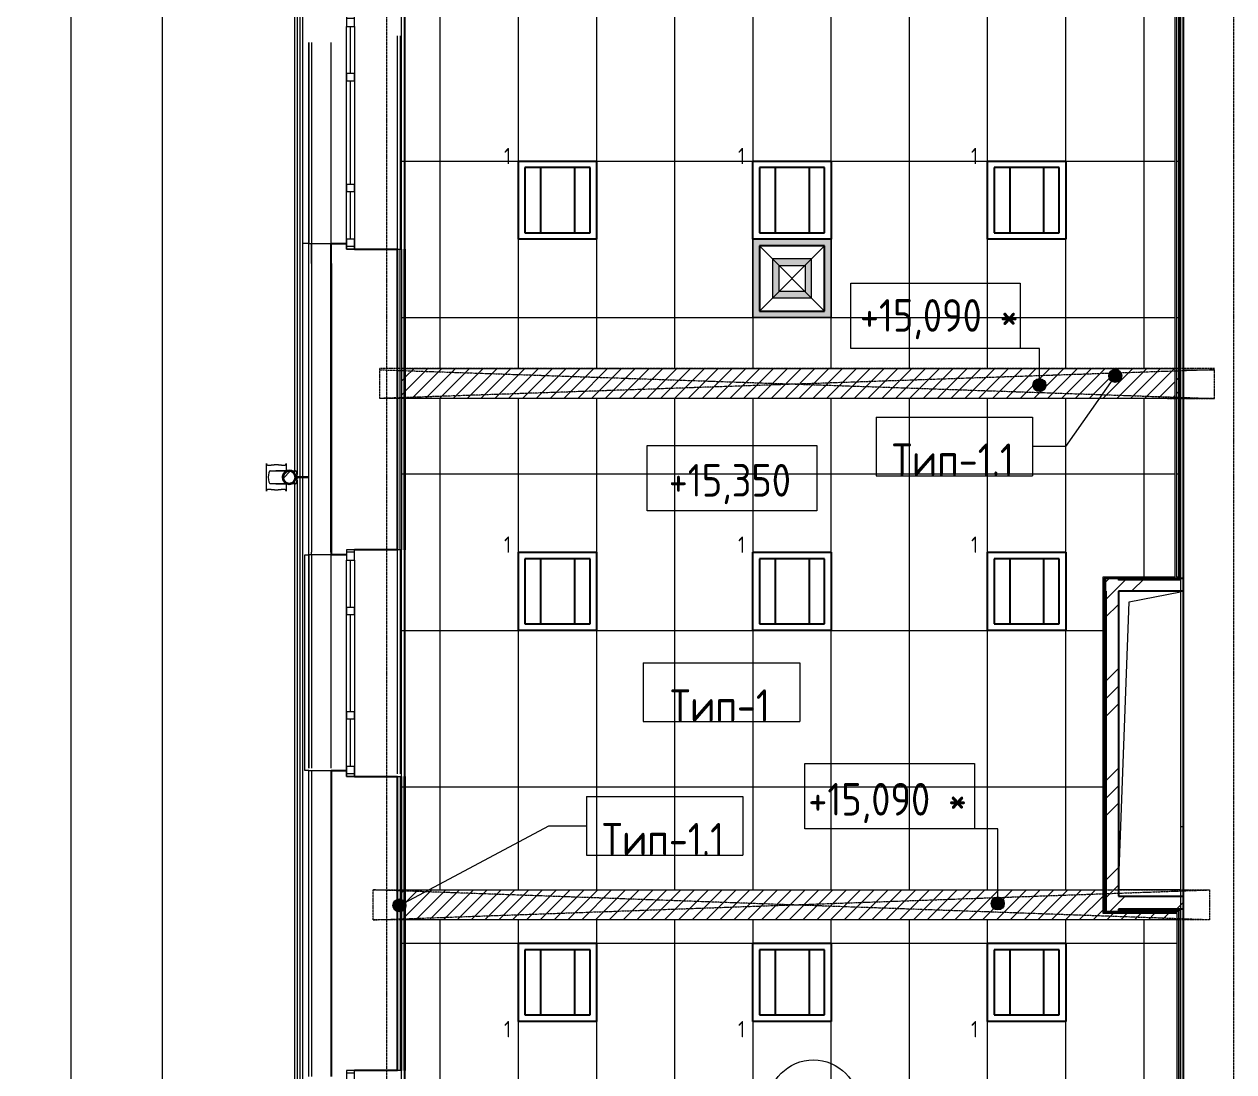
# Model space of a CAD drawing. Header units: millimetres. Extents: x -10051 to 73829, y -4843 to 44223.
# Drawn here: x -9282 to 0, y 27453 to 35489 of the extents above; entities that cross this region are included whole.
import ezdxf

# ---------------------------------------------------------------- set-up
doc = ezdxf.new("R2010")
doc.units = ezdxf.units.MM
for name, pattern in [('ADSK_Линия сетки', [25, 20, -2.5, 0, -2.5]), ('ADSK_Штрих_ш3 п1_5', [4.5, 3, -1.5]), ('ADSK_Штрихпунктирная 2 точки_ш15 п1_5 п1_5 п1_5', [19.5, 15, -1.5, 0, -1.5, 0, -1.5])]:
    doc.linetypes.add(name, pattern=pattern)
for name, color, linetype, lineweight in [('_ Окна', 7, 'Continuous', 9), ('Аннотация', 7, 'Continuous', 20), ('Каркас', 7, 'Continuous', 18), ('Марки', 7, 'Continuous', 20), ('Марки помещений', 7, 'Continuous', 20), ('Обобщенные модели', 7, 'Continuous', 18), ('Окна', 7, 'Continuous', 9), ('Оси', 7, 'Continuous', 9), ('Отметки', 7, 'Continuous', 9), ('Потолки', 7, 'Continuous', 9), ('Потолки штриховка', 7, 'Continuous', 9), ('Размеры', 7, 'Continuous', 9), ('Размеры-100', 7, 'Continuous', 9), ('Стены внутренние', 7, 'Continuous', 18), ('Стены наружные', 7, 'Continuous', 18), ('Стены несущие', 7, 'Continuous', 30), ('Стены отделка', 7, 'Continuous', 30), ('Стены штриховка', 7, 'Continuous', 9), ('Узлы', 7, 'Continuous', 18)]:
    doc.layers.add(name, color=color, linetype=linetype, lineweight=lineweight)
doc.layers.add('Линии', color=7, linetype='Continuous', lineweight=9, true_color=0x00a600)
doc.styles.add('GOST Common_2', font='GOST_Common.ttf', dxfattribs={"width": 0.9, "height": 250})
doc.styles.add('GOST Common_4', font='GOST_Common.ttf', dxfattribs={"width": 0.9, "height": 200})
doc.styles.add('GOST Common_B', font='', dxfattribs={"width": 0.9, "height": 250})
doc.styles.get('GOST Common_B').set_extended_font_data('GOST Common', bold=True)
doc.dimstyles.new('ADSK_Основной_2_5_мм_Оси', dxfattribs={"dimscale": 304.8, "dimtxt": 251.428749, "dimasz": 0.463911, "dimexe": 0.492126, "dimexo": 0.492126, "dimgap": 0.098425, "dimtad": 1, "dimrnd": 0.01, "dimdsep": 46, "dimtxsty": 'GOST Common_2', "dimblk1": 'OBLIQUE', "dimblk2": 'OBLIQUE', "dimsah": 1, "dimcen": 0.09, "dimdle": 0.492126, "dimazin": 2, "dimtfac": 1, "dimtdec": 4, "dimtix": 1, "dimtmove": 0, "dimatfit": 3, "dimfxl": 1, "dimtvp": 1, "dimtolj": 1, "dimtzin": 0, "dimlwd": 20, "dimlwe": 20, "dimarcsym": 2})
pattern_1 = [(45, (0, 0), (-381.661, 381.661), []), (45, (134.94, 0), (0, 763.322), []), (45, (-134.94, 0), (0, 763.322), [])]

# ---------------------------------------------------------------- blocks, each defined once
blk = doc.blocks.new('окно трехпол с фрамугой - 1750-2320_h___нов_-2262835-План потолков 4-го этажа')
at = {"layer": '_ Окна', "lineweight": 18}
for p, q in [((-895, 75), (-895, 135)), ((-895, 135), (-815, 135)), ((-815, 135), (-815, 75)), ((-455, 75), (-455, 135)), ((-455, 135), (-395, 135)), ((-395, 135), (-395, 75)), ((395, 75), (395, 135)), ((395, 135), (455, 135)), ((455, 135), (455, 75)), ((815, 135), (815, 75)), ((895, 135), (815, 135)), ((895, 75), (895, 135)), ((-815, 75), (-895, 75)), ((-395, 75), (-455, 75)), ((455, 75), (395, 75)), ((815, 75), (895, 75))]:
    blk.add_line(p, q, dxfattribs=at)
at = {"layer": '_ Окна'}
for p, q in [((-875, 75), (-875, 135)), ((-815, 105), (-455, 105)), ((-395, 105), (395, 105)), ((455, 105), (815, 105)), ((875, 75), (875, 135))]:
    blk.add_line(p, q, dxfattribs=at)
at = {"layer": 'Окна'}
for p, q in [((-895, 135), (-895, 75)), ((-815, 135), (-895, 135)), ((-815, 135), (-455, 135)), ((-395, 135), (-455, 135)), ((-395, 135), (395, 135)), ((455, 135), (395, 135)), ((455, 135), (815, 135)), ((895, 135), (815, 135)), ((895, 75), (895, 135)), ((-895, 75), (-815, 75)), ((-455, 75), (-815, 75)), ((-455, 75), (-395, 75)), ((395, 75), (-395, 75)), ((395, 75), (455, 75)), ((815, 75), (455, 75)), ((815, 75), (895, 75))]:
    blk.add_line(p, q, dxfattribs=at)
blk = doc.blocks.new('окно трехпол с фрамугой - 1750-2320_h___нов_-2116909-План потолков 4-го этажа')
at = {"layer": '_ Окна', "lineweight": 18}
for p, q in [((-895, 75), (-895, 135)), ((-895, 135), (-815, 135)), ((-815, 135), (-815, 75)), ((-455, 75), (-455, 135)), ((-455, 135), (-395, 135)), ((-395, 135), (-395, 75)), ((395, 75), (395, 135)), ((395, 135), (455, 135)), ((455, 135), (455, 75)), ((815, 135), (815, 75)), ((895, 135), (815, 135)), ((895, 75), (895, 135)), ((-815, 75), (-895, 75)), ((-395, 75), (-455, 75)), ((455, 75), (395, 75)), ((815, 75), (895, 75))]:
    blk.add_line(p, q, dxfattribs=at)
at = {"layer": '_ Окна'}
for p, q in [((-875, 75), (-875, 135)), ((-815, 105), (-455, 105)), ((-395, 105), (395, 105)), ((455, 105), (815, 105)), ((875, 75), (875, 135))]:
    blk.add_line(p, q, dxfattribs=at)
at = {"layer": 'Окна'}
for p, q in [((-895, 135), (-895, 75)), ((-815, 135), (-895, 135)), ((-815, 135), (-455, 135)), ((-395, 135), (-455, 135)), ((-395, 135), (395, 135)), ((455, 135), (395, 135)), ((455, 135), (815, 135)), ((895, 135), (815, 135)), ((895, 75), (895, 135)), ((-895, 75), (-815, 75)), ((-455, 75), (-815, 75)), ((-455, 75), (-395, 75)), ((395, 75), (-395, 75)), ((395, 75), (455, 75)), ((815, 75), (455, 75)), ((815, 75), (895, 75))]:
    blk.add_line(p, q, dxfattribs=at)
blk = doc.blocks.new('окно трехпол с фрамугой - 1700-2320_h_ _нов_-2116905-План потолков 4-го этажа')
at = {"layer": '_ Окна', "lineweight": 18}
for p, q in [((-870, 75), (-870, 135)), ((-870, 135), (-790, 135)), ((-790, 135), (-790, 75)), ((-430, 75), (-430, 135)), ((-430, 135), (-370, 135)), ((-370, 135), (-370, 75)), ((370, 75), (370, 135)), ((370, 135), (430, 135)), ((430, 135), (430, 75)), ((790, 135), (790, 75)), ((870, 135), (790, 135)), ((870, 75), (870, 135)), ((-790, 75), (-870, 75)), ((-370, 75), (-430, 75)), ((430, 75), (370, 75)), ((790, 75), (870, 75))]:
    blk.add_line(p, q, dxfattribs=at)
at = {"layer": '_ Окна'}
for p, q in [((-850, 75), (-850, 135)), ((-790, 105), (-430, 105)), ((-370, 105), (370, 105)), ((430, 105), (790, 105)), ((850, 75), (850, 135))]:
    blk.add_line(p, q, dxfattribs=at)
at = {"layer": 'Окна'}
for p, q in [((-870, 135), (-870, 75)), ((-790, 135), (-870, 135)), ((-790, 135), (-430, 135)), ((-370, 135), (-430, 135)), ((-370, 135), (370, 135)), ((430, 135), (370, 135)), ((430, 135), (790, 135)), ((870, 135), (790, 135)), ((870, 75), (870, 135)), ((-870, 75), (-790, 75)), ((-430, 75), (-790, 75)), ((-430, 75), (-370, 75)), ((370, 75), (-370, 75)), ((370, 75), (430, 75)), ((790, 75), (430, 75)), ((790, 75), (870, 75))]:
    blk.add_line(p, q, dxfattribs=at)
blk = doc.blocks.new('GM_Отверстие прямоугольное _в плите_ - Отверстие-3336504-План потолков 4-го этажа')
at = {"layer": 'Обобщенные модели'}
for p, q in [((-166.7, 1066.7), (225.6, 1145.1)), ((-249.4, -1134.2), (-166.7, 1066.7))]:
    blk.add_line(p, q, dxfattribs=at)
blk = doc.blocks.new('Водосток - Тип 1 _карниз больше 490мм_-V20-План потолков 4-го этажа')
at = {"layer": 'Обобщенные модели', "lineweight": 9}
h = blk.add_hatch(dxfattribs=at)
h.set_pattern_fill('FP_52', color=256, style=0, pattern_type=2)
h.set_pattern_definition([(315, (-31888.43, -7087.79), (106.066, 106.066), [])])
h.paths.add_polyline_path([(76.3, 171.1), (76.5, 148.3), (87.9, 127.2), (103.5, 114.9), (125, 110), (148.6, 116.5), (164.1, 128.8), (173.7, 148.9), (173.3, 172.1), (164.1, 191.2), (146.7, 205), (125, 210), (103.3, 205), (85.9, 191.2)])
at = {"layer": 'Обобщенные модели'}
for p, q in [((18.8, 335), (24.9, 335)), ((75, 184.9), (75, 306.2)), ((75, 263.6), (75, 306.2)), ((175, 306.2), (175, 184.4)), ((175, 306.2), (175, 263.6)), ((225.1, 335), (231.2, 335)), ((24.9, 185), (18.8, 185)), ((75, 173), (75, 183.5)), ((75, 113.8), (75, 147)), ((75, 113.8), (75, 147)), ((120, 10), (120, 109.1)), ((130, 109.1), (130, 10)), ((175, 177.5), (175, 173)), ((175, 147), (175, 113.8)), ((175, 147), (175, 113.8)), ((231.2, 185), (225.1, 185))]:
    blk.add_line(p, q, dxfattribs=at)
at = {"layer": 'Обобщенные модели', "flags": 128}
for points in [[(75, 263.6), (75, 258), (75, 252.4), (75, 246.9), (75, 241.5), (75, 236.2), (75, 231.1), (75, 226), (75, 221.1), (75, 216.4), (75, 211.8), (75, 207.3), (75, 203), (75, 198.9), (75, 194.9), (75, 191.2), (75, 187.6), (75, 184.3), (75, 181.1), (75, 178.1), (75, 175.4), (75, 173)], [(75, 183.8), (75, 188.9), (75, 194), (75, 198.9), (75, 203.6), (75, 208.2), (75, 212.7), (75, 217), (75, 221.1), (75, 225.1), (75, 228.8), (75, 232.4), (75, 235.7), (75, 238.9), (75, 241.9), (75, 244.6), (75, 247.2), (75, 249.5), (75, 251.6), (75, 253.4), (75, 255.1), (75, 256.5), (75, 257.7), (75, 258.6), (75, 259.3), (75, 259.8), (75, 260)], [(175, 173), (175, 174.3), (175, 177), (175, 179.8), (175, 182.9), (175, 186.2), (175, 189.7), (175, 193.4), (175, 197.2), (175, 201.3), (175, 205.5), (175, 209.9), (175, 214.4), (175, 219.1), (175, 224), (175, 229), (175, 234.1), (175, 239.3), (175, 244.6), (175, 250.1), (175, 255.6), (175, 261.3), (175, 263.6)], [(175, 259.9), (175, 259.5), (175, 258.9), (175, 258.1), (175, 257), (175, 255.7), (175, 254.2), (175, 252.4), (175, 250.4), (175, 248.2), (175, 245.7), (175, 243), (175, 240.2), (175, 237.1), (175, 233.8), (175, 230.3), (175, 226.6), (175, 222.8), (175, 218.7), (175, 214.5), (175, 210.1), (175, 205.6), (175, 200.9), (175, 196), (175, 191), (175, 185.9), (175, 184.1)], [(75, 173.1), (75, 178.5), (75, 183.5)], [(175, 177.5), (175, 175.4), (175, 173)]]:
    blk.add_lwpolyline(points, dxfattribs=at)
at = {"layer": 'Обобщенные модели'}
for start, end in [(90, 270), (270, 90)]:
    blk.add_arc((125, 160), 52, start, end, dxfattribs=at)
at = {"layer": 'Обобщенные модели', "lineweight": 40}
for start, end in [(90, 270), (270, 90)]:
    blk.add_arc((125, 160), 50, start, end, dxfattribs=at)
at = {"layer": 'Обобщенные модели'}
for centre, major_axis, start_param, end_param in [((125, 306.2), (-50, 0), 4.712389, 6.283185), ((125, 306.2), (-50, 0), 4.712389, 6.283185), ((125, 306.2), (-50, 0), 3.141593, 4.712389), ((125, 306.2), (-50, 0), 3.141593, 4.712389), ((125, 113.8), (50, 0), 2.395226, 4.614684), ((125, 113.8), (50, 0), 2.395226, 4.614684), ((125, 113.8), (50, 0), 4.80927, 7.029552), ((125, 113.8), (50, 0), 4.80927, 7.029552)]:
    blk.add_ellipse(centre, major_axis=major_axis, ratio=0.309017, start_param=start_param, end_param=end_param, dxfattribs=at)
for points, knots in [([(18.8, 185), (21.1, 185), (25.1, 185.7), (28.9, 188.6), (30.8, 192.1), (31.6, 194.9), (32, 197.4), (32.1, 199.4), (32.2, 201.5), (32.2, 203.8), (32.1, 206.2), (31.9, 208.7), (31.6, 211.4), (31.3, 214.1), (31, 217), (30.6, 219.9), (30.2, 222.9), (29.8, 226), (29.4, 229.2), (29, 232.4), (28.7, 235.7), (28.3, 240.2), (27.8, 245.9), (27.4, 255.3), (27.4, 264.8), (27.8, 274.1), (28.3, 279.8), (28.7, 284.3), (29, 287.6), (29.4, 290.8), (29.8, 294), (30.2, 297.1), (30.6, 300.1), (31, 303.1), (31.3, 305.9), (31.6, 308.6), (31.9, 311.3), (32.1, 313.8), (32.2, 316.2), (32.2, 318.5), (32.1, 320.6), (32, 322.7), (31.6, 325.1), (30.8, 327.9), (28.9, 331.5), (25.1, 334.3), (21.1, 335), (18.8, 335)], [-1, -1, -1, -1, -0.941176, -0.882353, -0.852941, -0.823529, -0.808824, -0.794118, -0.779412, -0.764706, -0.75, -0.735294, -0.720588, -0.705882, -0.691176, -0.676471, -0.661765, -0.647059, -0.632353, -0.617647, -0.602941, -0.588235, -0.558824, -0.529412, -0.470588, -0.441176, -0.411765, -0.397059, -0.382353, -0.367647, -0.352941, -0.338235, -0.323529, -0.308824, -0.294118, -0.279412, -0.264706, -0.25, -0.235294, -0.220588, -0.205882, -0.191176, -0.176471, -0.147059, -0.117647, -0.058824, 0, 0, 0, 0]), ([(18.8, 335), (22.1, 335), (28.9, 335), (39.4, 335), (48.4, 335), (56, 335), (60.8, 335), (64.9, 335), (67.9, 335), (71, 335), (74.3, 335), (77.6, 335), (81, 335), (83.9, 335), (86.4, 335), (88.2, 335), (90.2, 335), (92.8, 335), (96.1, 335), (99.6, 335), (102.5, 335), (104.8, 335), (107.1, 335), (110.3, 335), (116, 335), (121.3, 335), (125, 335)], [-1, -1, -1, -1, -0.875, -0.75, -0.625, -0.5625, -0.5, -0.46875, -0.4375, -0.40625, -0.375, -0.34375, -0.3125, -0.28125, -0.265625, -0.25, -0.234375, -0.21875, -0.1875, -0.15625, -0.140625, -0.125, -0.109375, -0.09375, -0.0625, 0, 0, 0, 0]), ([(125, 335), (128.7, 335), (134, 335), (139.7, 335), (142.9, 335), (145.2, 335), (147.5, 335), (150.4, 335), (153.9, 335), (157.2, 335), (159.8, 335), (161.8, 335), (163.6, 335), (166.1, 335), (169, 335), (172.4, 335), (175.7, 335), (179, 335), (182.1, 335), (185.1, 335), (189.2, 335), (194, 335), (201.6, 335), (210.6, 335), (221.1, 335), (227.9, 335), (231.2, 335)], [-1, -1, -1, -1, -0.9375, -0.90625, -0.890625, -0.875, -0.859375, -0.84375, -0.8125, -0.78125, -0.765625, -0.75, -0.734375, -0.71875, -0.6875, -0.65625, -0.625, -0.59375, -0.5625, -0.53125, -0.5, -0.4375, -0.375, -0.25, -0.125, 0, 0, 0, 0]), ([(231.2, 335), (228.9, 335), (224.9, 334.3), (221.1, 331.4), (219.2, 327.9), (218.4, 325.1), (218, 322.6), (217.9, 320.6), (217.8, 318.5), (217.8, 316.2), (217.9, 313.8), (218.1, 311.3), (218.4, 308.6), (218.7, 305.9), (219, 303), (219.4, 300.1), (219.8, 297.1), (220.2, 294), (220.6, 290.8), (221, 287.6), (221.3, 284.3), (221.7, 279.8), (222.2, 274.1), (222.6, 264.7), (222.6, 255.2), (222.2, 245.9), (221.7, 240.2), (221.3, 235.7), (221, 232.4), (220.6, 229.2), (220.2, 226), (219.8, 222.9), (219.4, 219.9), (219, 216.9), (218.7, 214.1), (218.4, 211.4), (218.1, 208.7), (217.9, 206.2), (217.8, 203.8), (217.8, 201.5), (217.9, 199.4), (218, 197.3), (218.4, 194.9), (219.2, 192.1), (221.1, 188.5), (224.9, 185.7), (228.9, 185), (231.2, 185)], [-1, -1, -1, -1, -0.941176, -0.882353, -0.852941, -0.823529, -0.808824, -0.794118, -0.779412, -0.764706, -0.75, -0.735294, -0.720588, -0.705882, -0.691176, -0.676471, -0.661765, -0.647059, -0.632353, -0.617647, -0.602941, -0.588235, -0.558824, -0.529412, -0.470588, -0.441176, -0.411765, -0.397059, -0.382353, -0.367647, -0.352941, -0.338235, -0.323529, -0.308824, -0.294118, -0.279412, -0.264706, -0.25, -0.235294, -0.220588, -0.205882, -0.191176, -0.176471, -0.147059, -0.117647, -0.058824, 0, 0, 0, 0]), ([(74.3, 185), (73.2, 185), (71, 185), (67.9, 185), (64.9, 185), (60.8, 185), (56, 185), (48.4, 185), (39.4, 185), (28.9, 185), (22.1, 185), (18.8, 185)], [-0.625, -0.625, -0.625, -0.625, -0.59375, -0.5625, -0.53125, -0.5, -0.4375, -0.375, -0.25, -0.125, 0, 0, 0, 0]), ([(231.2, 185), (227.9, 185), (221.1, 185), (210.6, 185), (201.6, 185), (194, 185), (189.2, 185), (185.1, 185), (182.1, 185), (179, 185), (176.8, 185), (175.7, 185)], [-1, -1, -1, -1, -0.875, -0.75, -0.625, -0.5625, -0.5, -0.46875, -0.4375, -0.40625, -0.375, -0.375, -0.375, -0.375])]:
    blk.add_open_spline(points, degree=3, knots=knots, dxfattribs=at)
blk = doc.blocks.new('ADSK_Марка_Помещение_ОдноЗначение - Номер-159740-План потолков 4-го этажа')
at = {"layer": 'Марки помещений'}
blk.add_circle((0, 0), 3.5, dxfattribs=at)
blk = doc.blocks.new('DIMBLOCK2-План потолков 4-го этажа')
at = {"layer": 'Размеры-100', "lineweight": 40, "transparency": 16777216}
for p, q in [((-8224.7, 36545), (-8295.4, 36615.7)), ((-8224.7, 36545), (-8154, 36474.3)), ((-8224.7, 12945), (-8295.4, 13015.7)), ((-8224.7, 12945), (-8154, 12874.3))]:
    blk.add_line(p, q, dxfattribs=at)
at = {"layer": 'Размеры-100', "lineweight": 20, "transparency": 16777216}
for p, q in [((-8224.7, 36545), (-8274.7, 36545)), ((-8224.7, 36545), (-8224.7, 12945)), ((-8224.7, 36545), (-8074.7, 36545)), ((-8224.7, 12945), (-8274.7, 12945)), ((-8224.7, 12945), (-8074.7, 12945))]:
    blk.add_line(p, q, dxfattribs=at)
at = {"layer": 'Размеры-100', "color": 0, "lineweight": 20, "transparency": 16777216, "insert": (-8581.4, 24350.8), "char_height": 250, "width": 946.054, "attachment_point": 1, "rotation": 90, "line_spacing_factor": 1.022761, "style": 'GOST Common_2'}
blk.add_mtext('23600', dxfattribs=at)
blk = doc.blocks.new('_Oblique')
at = {"color": 0, "linetype": 'ByBlock', "lineweight": -2}
blk.add_line((-0.5, -0.5), (0.5, 0.5), dxfattribs=at)
blk = doc.blocks.new('DIMBLOCK6-План потолков 4-го этажа')
at = {"layer": 'Размеры-100', "lineweight": 20, "transparency": 16777216}
for p, q in [((-8924.7, 43195), (-8924.7, -155)), ((-8924.7, 43045), (-8974.7, 43045)), ((-8924.7, 43045), (-8774.7, 43045)), ((-8924.7, -5), (-8974.7, -5)), ((-8924.7, -5), (-8774.7, -5))]:
    blk.add_line(p, q, dxfattribs=at)
at = {"layer": 'Размеры-100', "lineweight": 40, "transparency": 16777216}
for p, q in [((-8924.7, 43045), (-8995.4, 43115.7)), ((-8924.7, 43045), (-8854, 42974.3)), ((-8924.7, -5), (-8995.4, 65.7)), ((-8924.7, -5), (-8854, -75.7))]:
    blk.add_line(p, q, dxfattribs=at)
at = {"layer": 'Размеры-100', "color": 0, "lineweight": 20, "transparency": 16777216, "insert": (-9281.4, 21115.2), "char_height": 250, "width": 971.623, "attachment_point": 1, "rotation": 90, "line_spacing_factor": 1.022761, "style": 'GOST Common_2'}
blk.add_mtext('43050', dxfattribs=at)
blk = doc.blocks.new('Высотные отметки - Рамка-12095-План потолков 4-го этажа')
at = {"layer": 'Аннотация'}
for p, q in [((-6.5, 0), (-6.5, 5)), ((-6.5, 5), (6.5, 5)), ((6.5, 5), (6.5, 0)), ((6.5, 0), (-6.5, 0))]:
    blk.add_line(p, q, dxfattribs=at)
blk = doc.blocks.new('ADSK_Марка_Потолок - ADSK_Марка и Смещение от уровня-155896-План потолков 4-го этажа')
at = {"layer": 'Марки'}
for p, q in [((-6, 4.5), (-6, 0)), ((-6, 4.5), (6, 4.5)), ((6, 4.5), (6, 0)), ((-6, 0), (6, 0))]:
    blk.add_line(p, q, dxfattribs=at)

msp = doc.modelspace()

# ---------------------------------------------------------------- hatches: boundary and pattern name
at = {"layer": 'Марки'}
h = msp.add_hatch(color=256, dxfattribs=at)
edge = h.paths.add_edge_path()
edge.add_arc((-910.476, 32791.382), 50, 0, 360)
h = msp.add_hatch(color=256, dxfattribs=at)
edge = h.paths.add_edge_path()
edge.add_arc((-6403.275, 28729.714), 50, 0, 360)
at = {"layer": 'Отметки'}
h = msp.add_hatch(color=256, dxfattribs=at)
edge = h.paths.add_edge_path()
edge.add_arc((-1492.168, 32720.796), 50, 0, 360)
h = msp.add_hatch(color=256, dxfattribs=at)
edge = h.paths.add_edge_path()
edge.add_arc((-1811.361, 28744.411), 50, 0, 360)
at = {"layer": 'Потолки штриховка', "lineweight": 18}
h = msp.add_hatch(dxfattribs=at)
h.set_pattern_fill('FP_44', color=256, style=0, pattern_type=2)
h.set_pattern_definition([(90, (-11490, 28439), (600, -4e-14), []), (0, (-11490, 28439), (0, -1200), [])])
h.paths.add_polyline_path([(-426.959, 20807.703), (-422, 20807.703), (-422, 20940.136), (-747, 20940.136), (-747, 20807.703), (-590, 20807.703)])
h.paths.add_polyline_path([(-3754.205, 20807.703), (-835, 20807.703), (-835, 21028.136), (-422, 21028.136), (-422, 24611.087), (-425, 24611.087), (-425, 21199.703), (-435, 21199.703), (-435, 24611.087), (-6357.788, 24611.087), (-6357.788, 21321.703), (-4586.435, 21321.703), (-4586.232, 21053.636), (-835, 21053.636), (-835, 21043.636), (-4586.435, 21043.636), (-4586.435, 20807.703), (-4336.983, 20807.703)])
h.paths.add_polyline_path([(-4614.435, 20807.703), (-4596.435, 20807.703), (-4596.435, 21311.703), (-6357.788, 21311.703), (-6357.788, 21293.703), (-4616.435, 21293.703), (-4615.367, 21291.703), (-4614.435, 21291.703), (-4614.435, 21043.636)])
h.paths.add_polyline_path([(-6385.788, 21293.703), (-6367.788, 21293.703), (-6367.788, 24611.087), (-6385.788, 24611.087), (-6385.788, 21565.578)])
h.paths.add_polyline_path([(-6387.788, 21291.703), (-6385.788, 21291.703), (-6385.788, 21293.703)])
h.paths.add_polyline_path([(-3690, 24841.087), (-435, 24841.087), (-435, 28618.534), (-6357.788, 28618.534), (-6357.788, 24841.087), (-4336.983, 24841.087)])
h.paths.add_polyline_path([(-422, 24841.087), (-422, 28618.534), (-425, 28618.534), (-425, 24841.087)])
h.paths.add_polyline_path([(-6367.788, 24841.087), (-6367.788, 28618.534), (-6385.788, 28618.534), (-6385.788, 24841.087)])
h.paths.add_polyline_path([(-1423.09, 28848.534), (-1004, 28848.534), (-1004, 31250.381), (-450, 31250.381), (-450, 32618.341), (-6357.788, 32618.341), (-6357.788, 28848.534), (-1887.348, 28848.534)])
h.paths.add_polyline_path([(-991, 28848.534), (-991, 31225.381), (-985, 31225.381), (-985, 31240.381), (-994, 31240.381), (-994, 28848.534)])
h.paths.add_polyline_path([(-6385.788, 28848.534), (-6367.788, 28848.534), (-6367.788, 32618.341), (-6385.788, 32618.341), (-6385.788, 28853.803)])
h.paths.add_polyline_path([(-440, 31250.381), (-422, 31250.895), (-422, 32618.341), (-440, 32618.341), (-440, 31250.565)])
h.paths.add_polyline_path([(-6385.788, 32848.341), (-6367.788, 32848.341), (-6367.788, 36459.276), (-6385.788, 36459.18), (-6385.788, 32855.553)])
h.paths.add_polyline_path([(-6357.788, 32848.341), (-450, 32848.341), (-450, 36402.069), (-6357.788, 36459.18), (-6357.788, 32872.381)])
h.paths.add_polyline_path([(-440, 32848.341), (-422, 32848.341), (-422, 36429.8), (-6385.788, 36486.815), (-6385.788, 36469.451), (-450, 36412.07), (-450, 36421.877), (-440, 36421.877), (-440, 32971.818)])
h.paths.add_polyline_path([(-1240.009, 36449.708), (-1240.056, 36454.277), (-5351.294, 36489.452), (-1240.056, 36449.708)])
h.paths.add_polyline_path([(-6385.788, 36487.452), (-6385.788, 36489.452), (-6387.769, 36489.452)])
at = {"layer": 'Потолки штриховка', "lineweight": 18, "true_color": 0x787878}
h = msp.add_hatch(dxfattribs=at)
h.set_pattern_fill('FP_47', color=8, style=0, pattern_type=2)
h.set_pattern_definition([(45, (0, 0), (-53.03301, 53.03301), [])])
h.paths.add_polyline_path([(-6385.788, 24611.087), (-6367.788, 24611.087), (-6367.788, 24841.087), (-6385.788, 24840.418), (-6385.788, 24824.504)])
h.paths.add_polyline_path([(-6357.788, 24611.087), (-435, 24611.087), (-435, 24841.087), (-6357.788, 24841.087), (-6357.788, 24824.504)])
h.paths.add_polyline_path([(-422, 24611.087), (-422, 24841.087), (-425, 24841.087), (-425, 24611.087)])
h.paths.add_polyline_path([(-425, 28618.534), (-422, 28618.534), (-422, 28679.319), (-425, 28679.319), (-425, 28620.433)])
h.paths.add_polyline_path([(-435, 28618.534), (-435, 28666.319), (-1004, 28666.319), (-1004, 28848.534), (-6357.788, 28848.534), (-6357.788, 28618.534), (-450.593, 28618.534)])
h.paths.add_polyline_path([(-6385.788, 28618.534), (-6367.788, 28619.011), (-6367.788, 28848.534), (-6385.788, 28848.026), (-6385.788, 28618.769)])
h.paths.add_polyline_path([(-474.909, 28676.319), (-435, 28676.319), (-435, 28679.319), (-989, 28679.319), (-989, 28681.319), (-991, 28681.319), (-991, 28848.534), (-994, 28848.534), (-994, 28676.319), (-524.66, 28676.319)])
h.paths.add_polyline_path([(-420, 28679.319), (-420, 28681.319), (-422, 28679.319)])
h.paths.add_polyline_path([(-6385.788, 32618.341), (-6367.788, 32618.341), (-6367.788, 32848.341), (-6385.788, 32847.672), (-6385.788, 32739.038)])
h.paths.add_polyline_path([(-6357.788, 32618.341), (-450, 32618.341), (-450, 32848.341), (-6357.788, 32848.341), (-6357.788, 32739.038)])
h.paths.add_polyline_path([(-440, 32618.341), (-422, 32618.341), (-422, 32848.341), (-440, 32848.341), (-440, 32620.253)])
at = {"layer": 'Стены внутренние', "lineweight": 9}
h = msp.add_hatch(dxfattribs=at)
h.set_pattern_fill('FP_1', color=256, style=0, pattern_type=2)
h.set_pattern_definition(pattern_1)
h.paths.add_polyline_path([(-979, 31140.381), (-410, 31140.381), (-410, 31240.381), (-985, 31240.381), (-985, 31140.381)])
h = msp.add_hatch(dxfattribs=at)
h.set_pattern_fill('FP_1', color=256, style=0, pattern_type=2)
h.set_pattern_definition(pattern_1)
h.paths.add_polyline_path([(-979, 28679.319), (-885, 28679.319), (-885.592, 31140.381), (-985, 31140.381), (-985, 28691.319), (-979, 28697.827), (-979, 28681.319)])
h = msp.add_hatch(dxfattribs=at)
h.set_pattern_fill('FP_1', color=256, style=0, pattern_type=2)
h.set_pattern_definition(pattern_1)
h.paths.add_polyline_path([(-450.593, 28699.797), (-390, 28699.797), (-390, 28799.797), (-885, 28799.797), (-885, 28699.797), (-475.061, 28699.797)])
at = {"layer": 'Узлы', "true_color": 0x939393}
h = msp.add_hatch(color=252, dxfattribs=at)
h.paths.add_polyline_path([(-3090, 33239.027), (-3090, 33839.027), (-3690, 33839.027), (-3690, 33239.027), (-3140, 33239.027)])
h.paths.add_polyline_path([(-3140, 33289.027), (-3640, 33289.027), (-3640, 33789.027), (-3140, 33789.027)])
h.paths.add_polyline_path([(-3540, 33389.027), (-3240, 33389.027), (-3240, 33689.027), (-3540, 33689.027), (-3540, 33439.027)])
h.paths.add_polyline_path([(-3490, 33439.027), (-3490, 33639.027), (-3290, 33639.027), (-3290, 33439.027)])

# ---------------------------------------------------------------- linework, layer by layer
at = {"layer": 'Каркас', "color": 8, "linetype": 'ADSK_Штрих_ш3 п1_5', "lineweight": 9, "true_color": 0x808080}
msp.add_line((-410, 28848.534), (-885, 28848.534), dxfattribs=at)
at = {"layer": 'Линии', "color": 5, "lineweight": 30, "true_color": 0x0000ff}
for p, q in [((-5490, 34439.027), (-4890, 34439.027)), ((-5490, 33839.027), (-5490, 34439.027)), ((-4890, 34439.027), (-4890, 33839.027)), ((-3690, 34439.027), (-3090, 34439.027)), ((-3690, 33839.027), (-3690, 34439.027)), ((-3090, 34439.027), (-3090, 33839.027)), ((-4940, 34389.027), (-5440, 34389.027)), ((-5440, 34389.027), (-5440, 33889.027)), ((-5320, 34389.027), (-5320, 33889.027)), ((-5060, 34389.027), (-5060, 33889.027)), ((-4940, 33889.027), (-4940, 34389.027)), ((-3140, 34389.027), (-3640, 34389.027)), ((-3640, 34389.027), (-3640, 33889.027)), ((-3520, 34389.027), (-3520, 33889.027)), ((-3260, 34389.027), (-3260, 33889.027)), ((-3140, 33889.027), (-3140, 34389.027)), ((-5440, 33889.027), (-4940, 33889.027)), ((-3640, 33889.027), (-3140, 33889.027)), ((-4890, 33839.027), (-5490, 33839.027)), ((-3090, 33839.027), (-3690, 33839.027)), ((-3140, 33789.027), (-3640, 33789.027)), ((-3640, 33789.027), (-3640, 33289.027)), ((-3140, 33289.027), (-3140, 33789.027)), ((-3640, 33289.027), (-3140, 33289.027)), ((-3690, 31439.027), (-3090, 31439.027)), ((-3690, 30839.027), (-3690, 31439.027)), ((-3140, 31389.027), (-3640, 31389.027)), ((-3640, 31389.027), (-3640, 30889.027)), ((-3520, 31389.027), (-3520, 30889.027)), ((-3260, 31389.027), (-3260, 30889.027)), ((-3140, 30889.027), (-3140, 31389.027)), ((-3090, 31439.027), (-3090, 30839.027)), ((-1890, 31439.027), (-1290, 31439.027)), ((-1890, 30839.027), (-1890, 31439.027)), ((-1340, 31389.027), (-1840, 31389.027)), ((-1840, 31389.027), (-1840, 30889.027)), ((-1720, 31389.027), (-1720, 30889.027)), ((-1460, 31389.027), (-1460, 30889.027)), ((-1340, 30889.027), (-1340, 31389.027)), ((-1290, 31439.027), (-1290, 30839.027)), ((-3090, 30839.027), (-3690, 30839.027)), ((-3640, 30889.027), (-3140, 30889.027)), ((-1290, 30839.027), (-1890, 30839.027)), ((-1840, 30889.027), (-1340, 30889.027)), ((-5490, 28439.027), (-4890, 28439.027)), ((-5490, 27839.027), (-5490, 28439.027)), ((-4890, 28439.027), (-4890, 27839.027)), ((-3690, 28439.027), (-3090, 28439.027)), ((-3690, 27839.027), (-3690, 28439.027)), ((-3090, 28439.027), (-3090, 27839.027)), ((-4940, 28389.027), (-5440, 28389.027)), ((-5440, 28389.027), (-5440, 27889.027)), ((-5320, 28389.027), (-5320, 27889.027)), ((-5060, 28389.027), (-5060, 27889.027)), ((-4940, 27889.027), (-4940, 28389.027)), ((-3140, 28389.027), (-3640, 28389.027)), ((-3640, 28389.027), (-3640, 27889.027)), ((-3520, 28389.027), (-3520, 27889.027)), ((-3260, 28389.027), (-3260, 27889.027)), ((-3140, 27889.027), (-3140, 28389.027)), ((-5440, 27889.027), (-4940, 27889.027)), ((-3640, 27889.027), (-3140, 27889.027)), ((-4890, 27839.027), (-5490, 27839.027)), ((-3090, 27839.027), (-3690, 27839.027))]:
    msp.add_line(p, q, dxfattribs=at)
at = {"layer": 'Линии', "color": 1, "lineweight": 30, "true_color": 0xff0000}
for p, q in [((-1890, 34439.027), (-1290, 34439.027)), ((-1890, 33839.027), (-1890, 34439.027)), ((-1290, 34439.027), (-1290, 33839.027)), ((-1340, 34389.027), (-1840, 34389.027)), ((-1840, 34389.027), (-1840, 33889.027)), ((-1720, 34389.027), (-1720, 33889.027)), ((-1460, 34389.027), (-1460, 33889.027)), ((-1340, 33889.027), (-1340, 34389.027)), ((-1840, 33889.027), (-1340, 33889.027)), ((-1290, 33839.027), (-1890, 33839.027)), ((-5490, 31439.027), (-4890, 31439.027)), ((-5490, 30839.027), (-5490, 31439.027)), ((-4940, 31389.027), (-5440, 31389.027)), ((-5440, 31389.027), (-5440, 30889.027)), ((-5320, 31389.027), (-5320, 30889.027)), ((-5060, 31389.027), (-5060, 30889.027)), ((-4940, 30889.027), (-4940, 31389.027)), ((-4890, 31439.027), (-4890, 30839.027)), ((-4890, 30839.027), (-5490, 30839.027)), ((-5440, 30889.027), (-4940, 30889.027)), ((-1890, 28439.027), (-1290, 28439.027)), ((-1890, 27839.027), (-1890, 28439.027)), ((-1290, 28439.027), (-1290, 27839.027)), ((-1340, 28389.027), (-1840, 28389.027)), ((-1840, 28389.027), (-1840, 27889.027)), ((-1720, 28389.027), (-1720, 27889.027)), ((-1460, 28389.027), (-1460, 27889.027)), ((-1340, 27889.027), (-1340, 28389.027)), ((-1840, 27889.027), (-1340, 27889.027)), ((-1290, 27839.027), (-1890, 27839.027))]:
    msp.add_line(p, q, dxfattribs=at)
at = {"layer": 'Линии', "color": 7, "lineweight": 18}
for p, q in [((-3690, 33839.027), (-3090, 33839.027)), ((-3690, 33239.027), (-3690, 33839.027)), ((-3640, 33789.027), (-3140, 33289.027)), ((-3140, 33789.027), (-3640, 33289.027)), ((-3090, 33839.027), (-3090, 33239.027)), ((-3090, 33239.027), (-3690, 33239.027))]:
    msp.add_line(p, q, dxfattribs=at)
at = {"layer": 'Линии', "color": 7}
for p, q in [((-3090, 33839.027), (-3690, 33839.027)), ((-3690, 33839.027), (-3690, 33239.027)), ((-3640, 33289.027), (-3640, 33789.027)), ((-3640, 33789.027), (-3140, 33789.027)), ((-3140, 33789.027), (-3140, 33289.027)), ((-3090, 33239.027), (-3090, 33839.027)), ((-3540, 33689.027), (-3540, 33389.027)), ((-3240, 33689.027), (-3540, 33689.027)), ((-3490, 33639.027), (-3290, 33639.027)), ((-3490, 33439.027), (-3490, 33639.027)), ((-3290, 33639.027), (-3290, 33439.027)), ((-3240, 33389.027), (-3240, 33689.027)), ((-3290, 33439.027), (-3490, 33439.027)), ((-3540, 33389.027), (-3240, 33389.027)), ((-3690, 33239.027), (-3090, 33239.027)), ((-3140, 33289.027), (-3640, 33289.027))]:
    msp.add_line(p, q, dxfattribs=at)
at = {"layer": 'Линии', "color": 7, "linetype": 'ADSK_Штрихпунктирная 2 точки_ш15 п1_5 п1_5 п1_5'}
for p, q in [((-6552.1, 32618.341), (-6552.1, 32848.341)), ((-148.967, 32848.341), (-6552.1, 32848.341)), ((-148.967, 32838.341), (-6552.1, 32618.341)), ((-6552.1, 32838.341), (-148.967, 32618.028)), ((-388.967, 32838.341), (-148.967, 32838.341)), ((-148.967, 32618.028), (-148.967, 32838.341)), ((-148.967, 32618.341), (-6552.1, 32618.341)), ((-508.967, 32618.341), (-148.967, 32618.341)), ((-6604.651, 28848.534), (-188.155, 28848.534)), ((-6604.651, 28618.534), (-6604.651, 28848.534)), ((-6604.651, 28618.534), (-188.155, 28848.534)), ((-188.155, 28618.534), (-6604.651, 28848.534)), ((-188.155, 28848.534), (-188.155, 28618.534)), ((-188.155, 28618.534), (-6604.651, 28618.534))]:
    msp.add_line(p, q, dxfattribs=at)
at = {"layer": 'Марки'}
for p, q in [((-910.476, 32791.382), (-1292.408, 32251.088)), ((-1292.408, 32251.088), (-1543.924, 32251.088)), ((-6403.275, 28729.714), (-5256.398, 29339.833)), ((-5256.398, 29339.833), (-4968.374, 29339.833))]:
    msp.add_line(p, q, dxfattribs=at)
for centre in [(-910.476, 32791.382), (-6403.275, 28729.714)]:
    msp.add_circle(centre, 50, dxfattribs=at)
at = {"layer": 'Оси', "linetype": 'ADSK_Линия сетки'}
for p, q in [((-0.435, -3698.875), (-0.435, 44222.998)), ((-6500.435, -3698.875), (-6500.435, 44110.064))]:
    msp.add_line(p, q, dxfattribs=at)
at = {"layer": 'Отметки', "lineweight": 20}
for p, q in [((-1492.168, 33002.512), (-2288.926, 33002.512)), ((-1492.168, 32720.796), (-1492.168, 33002.512)), ((-1811.361, 29317.46), (-2641.18, 29317.46)), ((-1811.361, 28744.411), (-1811.361, 29317.46))]:
    msp.add_line(p, q, dxfattribs=at)
at = {"layer": 'Отметки'}
for centre in [(-1492.168, 32720.796), (-1811.361, 28744.411)]:
    msp.add_circle(centre, 50, dxfattribs=at)
at = {"layer": 'Потолки'}
for p, q in [((-6385.788, 32848.341), (-6367.788, 32848.341)), ((-6357.788, 32848.341), (-450, 32848.341)), ((-440, 32848.341), (-422, 32848.341)), ((-6367.788, 32618.341), (-6385.788, 32618.341)), ((-450, 32618.341), (-6357.788, 32618.341)), ((-422, 32618.341), (-440, 32618.341)), ((-6385.788, 28848.534), (-6367.788, 28848.534)), ((-6357.788, 28848.534), (-1004, 28848.534)), ((-994, 28848.534), (-990.864, 28848.534)), ((-6367.788, 28618.534), (-6385.788, 28618.534)), ((-435, 28618.534), (-6357.788, 28618.534)), ((-421.928, 28618.534), (-425, 28618.534))]:
    msp.add_line(p, q, dxfattribs=at)
at = {"layer": 'Стены внутренние'}
for p, q in [((-6367.788, 35552.771), (-6367.788, 33762.771)), ((-6357.788, 33762.771), (-6357.788, 35552.771)), ((-6417.788, 33762.771), (-6417.788, 35398.988)), ((-6417.788, 29738.253), (-6417.788, 31458.253)), ((-6367.788, 31458.253), (-6367.788, 29718.253)), ((-6357.788, 29718.253), (-6357.788, 31458.253)), ((-6367.788, 27463.256), (-6367.788, 25673.256)), ((-6357.788, 25673.256), (-6357.788, 27463.256))]:
    msp.add_line(p, q, dxfattribs=at)
at = {"layer": 'Стены наружные'}
for p, q in [((-7187.788, 43092.086), (-7187.788, 32034.78)), ((-7167.788, 43108.603), (-7167.788, 32018.155)), ((-7147.788, 43108.603), (-7147.788, 32018.084)), ((-7207.788, 43063.486), (-7207.788, 32063.433)), ((-6385.788, 33762.771), (-6385.788, 35552.771)), ((-6397.788, 35398.988), (-6397.788, 33762.771)), ((-7097.788, 33807.771), (-7097.788, 35348.988)), ((-7097.788, 35348.988), (-7097.788, 33807.771)), ((-7077.788, 35348.988), (-7077.788, 33807.771)), ((-6927.788, 33807.771), (-6927.788, 35348.988)), ((-7097.788, 33807.771), (-7147.788, 33807.771)), ((-7207.788, 31963.486), (-7207.788, 20423.326)), ((-7187.788, 31992.086), (-7187.788, 20423.326)), ((-7167.788, 32008.603), (-7167.788, 20423.326)), ((-7147.788, 32008.603), (-7147.788, 20423.326)), ((-7127.788, 31418.253), (-7097.788, 31418.253)), ((-7127.788, 29763.253), (-7127.788, 31418.253)), ((-7097.788, 29783.253), (-7097.788, 31418.253)), ((-7097.788, 31418.253), (-7097.788, 29783.253)), ((-7077.788, 31418.253), (-7077.788, 29783.253)), ((-6927.788, 29783.253), (-6927.788, 31418.253)), ((-6397.788, 31458.253), (-6397.788, 29738.253)), ((-6385.788, 29718.253), (-6385.788, 31458.253)), ((-991, 31225.381), (-985, 31225.381)), ((-991, 31225.381), (-991, 31140.381)), ((-7097.788, 29763.253), (-7127.788, 29763.253)), ((-6385.788, 25673.256), (-6385.788, 27463.256))]:
    msp.add_line(p, q, dxfattribs=at)
at = {"layer": 'Стены несущие'}
for p, q in [((-390, 36486.815), (-390, 26994)), ((-6927.788, 31438.253), (-6927.788, 33807.771)), ((-6927.788, 33807.771), (-6807.788, 33807.771)), ((-6747.788, 33762.771), (-6417.788, 33762.771)), ((-6417.788, 31458.253), (-6417.788, 33762.771)), ((-6927.788, 33653.988), (-6927.788, 31418.253)), ((-6807.788, 31418.253), (-6927.788, 31418.253)), ((-6417.788, 31458.253), (-6747.788, 31458.253)), ((-985, 31240.381), (-390, 31240.381)), ((-985, 28691.319), (-985, 31240.381)), ((-979, 31140.381), (-985, 31140.381)), ((-390, 31140.381), (-885, 31140.381)), ((-885, 31140.381), (-885, 28799.797)), ((-6927.788, 29763.253), (-6927.788, 27418.256)), ((-6927.788, 29763.253), (-6807.788, 29763.253)), ((-6747.788, 29718.253), (-6417.788, 29718.253)), ((-6417.788, 27463.256), (-6417.788, 29718.253)), ((-885, 28799.797), (-390, 28799.797)), ((-979, 28691.319), (-985, 28691.319)), ((-885, 28699.797), (-885, 28679.319)), ((-390, 28699.797), (-885, 28699.797)), ((-885, 28679.319), (-979, 28679.319)), ((-6417.788, 27463.256), (-6747.788, 27463.256))]:
    msp.add_line(p, q, dxfattribs=at)
at = {"layer": 'Стены отделка', "lineweight": 9}
for p, q in [((-450, 31250.381), (-450, 36421.877)), ((-440, 36421.877), (-440, 31250.381)), ((-422, 31250.381), (-422, 36435.742)), ((-410, 36446.989), (-410, 28679.319)), ((-7097.788, 31418.253), (-7097.788, 33807.771)), ((-7097.788, 33807.771), (-7077.788, 33807.771)), ((-7077.788, 33653.988), (-7077.788, 33807.771)), ((-7077.788, 33807.771), (-6927.788, 33807.771)), ((-6927.788, 33807.771), (-6927.788, 33653.988)), ((-6417.788, 33762.771), (-6385.788, 33762.771)), ((-6397.788, 33608.988), (-6397.788, 33762.771)), ((-6385.788, 33762.771), (-6385.788, 31458.253)), ((-6367.788, 31458.253), (-6367.788, 33762.771)), ((-6367.788, 33762.771), (-6357.788, 33762.771)), ((-6357.788, 33762.771), (-6357.788, 31458.253)), ((-6397.788, 31458.253), (-6397.788, 31478.253)), ((-6927.788, 31418.253), (-7097.788, 31418.253)), ((-7077.788, 31418.253), (-7077.788, 31438.253)), ((-6385.788, 31458.253), (-6417.788, 31458.253)), ((-6357.788, 31458.253), (-6367.788, 31458.253)), ((-1004, 28666.319), (-1004, 31250.381)), ((-1004, 31250.381), (-450, 31250.381)), ((-994, 31240.381), (-994, 28676.319)), ((-985, 31240.381), (-994, 31240.381)), ((-885, 31225.381), (-885, 31237.381)), ((-885, 31237.381), (-422, 31237.381)), ((-410, 31225.381), (-885, 31225.381)), ((-440, 31250.381), (-422, 31250.381)), ((-422, 31237.381), (-422, 31240.381)), ((-991, 28681.319), (-991, 31140.381)), ((-991, 31140.381), (-985, 31140.381)), ((-979, 31140.381), (-979, 28691.319)), ((-7097.788, 27418.256), (-7097.788, 29763.253)), ((-7097.788, 29763.253), (-6927.788, 29763.253)), ((-6417.788, 29718.253), (-6385.788, 29718.253)), ((-6385.788, 29718.253), (-6385.788, 27463.256)), ((-6367.788, 27463.256), (-6367.788, 29718.253)), ((-6367.788, 29718.253), (-6357.788, 29718.253)), ((-6357.788, 29718.253), (-6357.788, 27463.256)), ((-410, 29335), (-390, 29335)), ((-885, 28691.319), (-410, 28691.319)), ((-435, 28666.319), (-1004, 28666.319)), ((-994, 28676.319), (-435, 28676.319)), ((-979, 28679.319), (-989, 28679.319)), ((-435, 28679.319), (-885, 28679.319)), ((-435, 28676.319), (-435, 28679.319)), ((-435, 26994), (-435, 28666.319)), ((-422, 28679.319), (-425, 28679.319)), ((-425, 28679.319), (-425, 26994)), ((-422, 26994), (-422, 28679.319)), ((-6385.788, 27463.256), (-6417.788, 27463.256)), ((-6357.788, 27463.256), (-6367.788, 27463.256))]:
    msp.add_line(p, q, dxfattribs=at)
at = {"layer": 'Стены штриховка'}
for p, q in [((-420, 36437.076), (-420, 31250.381)), ((-7077.788, 33807.771), (-7077.788, 31438.253)), ((-6387.788, 33762.771), (-6387.788, 31458.253)), ((-6397.788, 31478.253), (-6397.788, 33608.988)), ((-885, 31235.381), (-420, 31235.381)), ((-410, 31250.381), (-422, 31250.381)), ((-420, 31235.381), (-420, 31240.381)), ((-989, 28679.319), (-989, 31140.381)), ((-7077.788, 29763.253), (-7077.788, 27418.256)), ((-6397.788, 29718.253), (-6397.788, 27463.256)), ((-6387.788, 29718.253), (-6387.788, 27463.256)), ((-991, 28681.319), (-979, 28681.319)), ((-991, 28679.319), (-991, 28681.319)), ((-435, 28681.319), (-885, 28681.319)), ((-435, 28691.319), (-435, 28679.319)), ((-425, 28691.319), (-425, 28679.319)), ((-420, 28681.319), (-425, 28681.319)), ((-420, 26994), (-420, 28681.319)), ((-989, 28679.319), (-991, 28679.319)), ((-410, 28679.319), (-410, 26994))]:
    msp.add_line(p, q, dxfattribs=at)

# ---------------------------------------------------------------- block references
at = {"layer": 'Марки', "xscale": 99.99999999999993, "yscale": 99.99999999999993, "zscale": 99.99999999999993}
for p in [(-2143.924, 32026.088), (-3931.542, 30139.842), (-4368.374, 29114.833)]:
    msp.add_blockref('ADSK_Марка_Потолок - ADSK_Марка и Смещение от уровня-155896-План потолков 4-го этажа', p, dxfattribs=at)
at = {"layer": 'Марки помещений', "xscale": 99.99999999999993, "yscale": 99.99999999999993, "zscale": 99.99999999999993}
msp.add_blockref('ADSK_Марка_Помещение_ОдноЗначение - Номер-159740-План потолков 4-го этажа', (-3226.728, 27194.422), dxfattribs=at)
at = {"layer": 'Обобщенные модели', "rotation": 90.00000000000007}
msp.add_blockref('Водосток - Тип 1 _карниз больше 490мм_-V20-План потолков 4-го этажа', (-7087.788, 31888.433), dxfattribs=at)
at = {"layer": 'Обобщенные модели'}
msp.add_blockref('GM_Отверстие прямоугольное _в плите_ - Отверстие-3336504-План потолков 4-го этажа', (-635.592, 29990.381), dxfattribs=at)
at = {"layer": 'Окна', "rotation": 90.0000000000002}
for name, p in [('окно трехпол с фрамугой - 1750-2320_h___нов_-2262835-План потолков 4-го этажа', (-6672.788, 34657.771)), ('окно трехпол с фрамугой - 1700-2320_h_ _нов_-2116905-План потолков 4-го этажа', (-6672.788, 30588.253)), ('окно трехпол с фрамугой - 1750-2320_h___нов_-2116909-План потолков 4-го этажа', (-6672.788, 26568.256))]:
    msp.add_blockref(name, p, dxfattribs=at)
at = {"layer": 'Отметки', "lineweight": 20, "xscale": 99.99999999999993, "yscale": 99.99999999999993, "zscale": 99.99999999999993}
for p in [(-2288.926, 33002.512), (-3850.756, 31757.119), (-2641.18, 29317.46)]:
    msp.add_blockref('Высотные отметки - Рамка-12095-План потолков 4-го этажа', p, dxfattribs=at)

# ---------------------------------------------------------------- texts
at = {"layer": 'Аннотация', "lineweight": 9, "char_height": 125, "width": 175.5, "attachment_point": 5, "line_spacing_factor": 1.022766, "style": 'GOST Common_4'}
for insert in [(-5573.563, 34477.659), (-3777.607, 34477.659), (-1989.563, 34477.659), (-5573.563, 31497.172), (-3777.607, 31497.172), (-1989.563, 31497.172), (-5573.563, 27779.957), (-3777.607, 27779.957), (-1989.563, 27779.957)]:
    msp.add_mtext('\\pt180,360,540,720,900,1080,1260,1440,1620,1800,1980,2160,2340,2520,2700,2880,3060,3240,3420,3600,3780,3960,4140,4320,4500,4680,4860,5040,5220,5400,5580,5760;1 ', dxfattribs=dict(at, insert=insert))
at = {"layer": 'Марки', "lineweight": 9, "char_height": 250, "attachment_point": 5, "line_spacing_factor": 1.022766, "style": 'GOST Common_B'}
for s, insert, width in [('\\pt1143,2286,3429,4572,5715,6858,8001,9144,10287,11430,12573,13716,14859,16002,17145,18288,19431,20574,21717,22860,24003,25146,26289,27432,28575,29718,30861,32004,33147,34290,35433,36576;Тип-1.1', (-2154.555, 32148.244), 982.8), ('\\pt1143,2286,3429,4572,5715,6858,8001,9144,10287,11430,12573,13716,14859,16002,17145,18288,19431,20574,21717,22860,24003,25146,26289,27432,28575,29718,30861,32004,33147,34290,35433,36576;Тип-1', (-3942.173, 30261.998), 792), ('\\pt1143,2286,3429,4572,5715,6858,8001,9144,10287,11430,12573,13716,14859,16002,17145,18288,19431,20574,21717,22860,24003,25146,26289,27432,28575,29718,30861,32004,33147,34290,35433,36576;Тип-1.1', (-4379.005, 29236.988), 982.8)]:
    msp.add_mtext(s, dxfattribs=dict(at, insert=insert, width=width))
at = {"layer": 'Отметки', "lineweight": 20, "char_height": 250, "attachment_point": 1, "line_spacing_factor": 1.022761, "style": 'GOST Common_2'}
for s, insert, width in [('+15,090 *', (-2869.345, 33380.401), 1442.16184), ('+15,350', (-4336.002, 32115.505), 1164.59094), ('+15,090 *', (-3265.397, 29668.801), 1442.16184)]:
    msp.add_mtext(s, dxfattribs=dict(at, insert=insert, width=width))

# ---------------------------------------------------------------- dimensions: what is measured, and where the dimension line sits
at = {"layer": 'Размеры', "lineweight": 20}
for base, p1, p2, override, picture, middle in [((-8924.678, -5), (-8824.693, 43045), (-8824.693, -5), {"dimpost": '<>', "dimfxl": 43050}, 'DIMBLOCK6-План потолков 4-го этажа', (-9079.678, 21520)), ((-8224.678, 12945), (-8124.693, 36545), (-8124.693, 12945), {"dimpost": '<>', "dimfxl": 23600}, 'DIMBLOCK2-План потолков 4-го этажа', (-8379.678, 24745))]:
    dim = msp.add_linear_dim(base=base, p1=p1, p2=p2, angle=90, dimstyle='ADSK_Основной_2_5_мм_Оси', override=override, dxfattribs=at)
    dim.commit()
    dim.dimension.update_dxf_attribs({"geometry": picture, "text_midpoint": middle})

doc.saveas('drawing.dxf')
